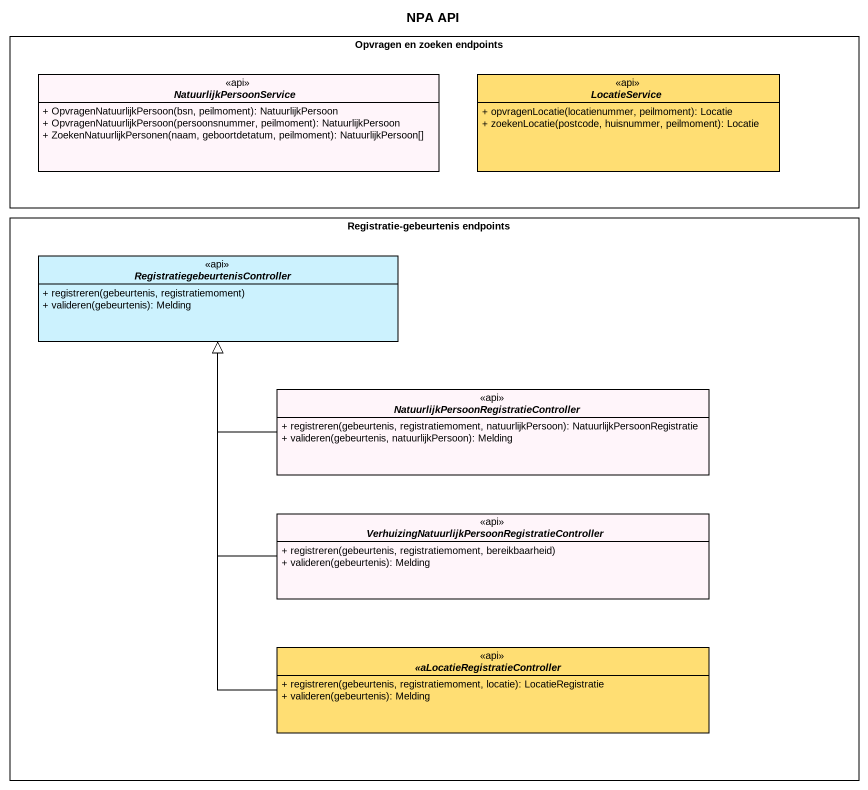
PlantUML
@startuml
title NPA API
hide circle
hide empty members
skinparam classAttributeIconSize 0
rectangle "Opvragen en zoeken endpoints" as Opvragen_en_zoeken_endpoints {
  abstract class NatuurlijkPersoonService <<api>> #FFF5FA {
    + OpvragenNatuurlijkPersoon(bsn, peilmoment): NatuurlijkPersoon
    + OpvragenNatuurlijkPersoon(persoonsnummer, peilmoment): NatuurlijkPersoon
    + ZoekenNatuurlijkPersonen(naam, geboortdetatum, peilmoment): NatuurlijkPersoon[]
  }
  abstract class LocatieService <<api>> #FFDE73 {
    + opvragenLocatie(locatienummer, peilmoment): Locatie
    + zoekenLocatie(postcode, huisnummer, peilmoment): Locatie
  }
}
rectangle "Registratie-gebeurtenis endpoints" as Registratie_gebeurtenis {
  abstract class "RegistratiegebeurtenisController" as RegistratiegebeurtenisContro <<api>> #CCF2FE {
    + registreren(gebeurtenis, registratiemoment)
    + valideren(gebeurtenis): Melding
  }
  abstract class "NatuurlijkPersoonRegistratieController" as NatuurlijkPersoonRegistratie <<api>> #FFF5FA {
    + registreren(gebeurtenis, registratiemoment, natuurlijkPersoon): NatuurlijkPersoonRegistratie
    + valideren(gebeurtenis, natuurlijkPersoon): Melding
  }
  abstract class "VerhuizingNatuurlijkPersoonRegistratieController" as VerhuizingNatuurlijkPersoonR <<api>> #FFF5FA {
    + registreren(gebeurtenis, registratiemoment, bereikbaarheid)
    + valideren(gebeurtenis): Melding
  }
  abstract class "<<aLocatieRegistratieController" as aLocatieRegistratieControlle <<api>> #FFDE73 {
    + registreren(gebeurtenis, registratiemoment, locatie): LocatieRegistratie
    + valideren(gebeurtenis): Melding
  }
}
NatuurlijkPersoonRegistratie -left-|> RegistratiegebeurtenisContro
VerhuizingNatuurlijkPersoonR -up-|> RegistratiegebeurtenisContro
aLocatieRegistratieControlle -up-|> RegistratiegebeurtenisContro
@enduml
